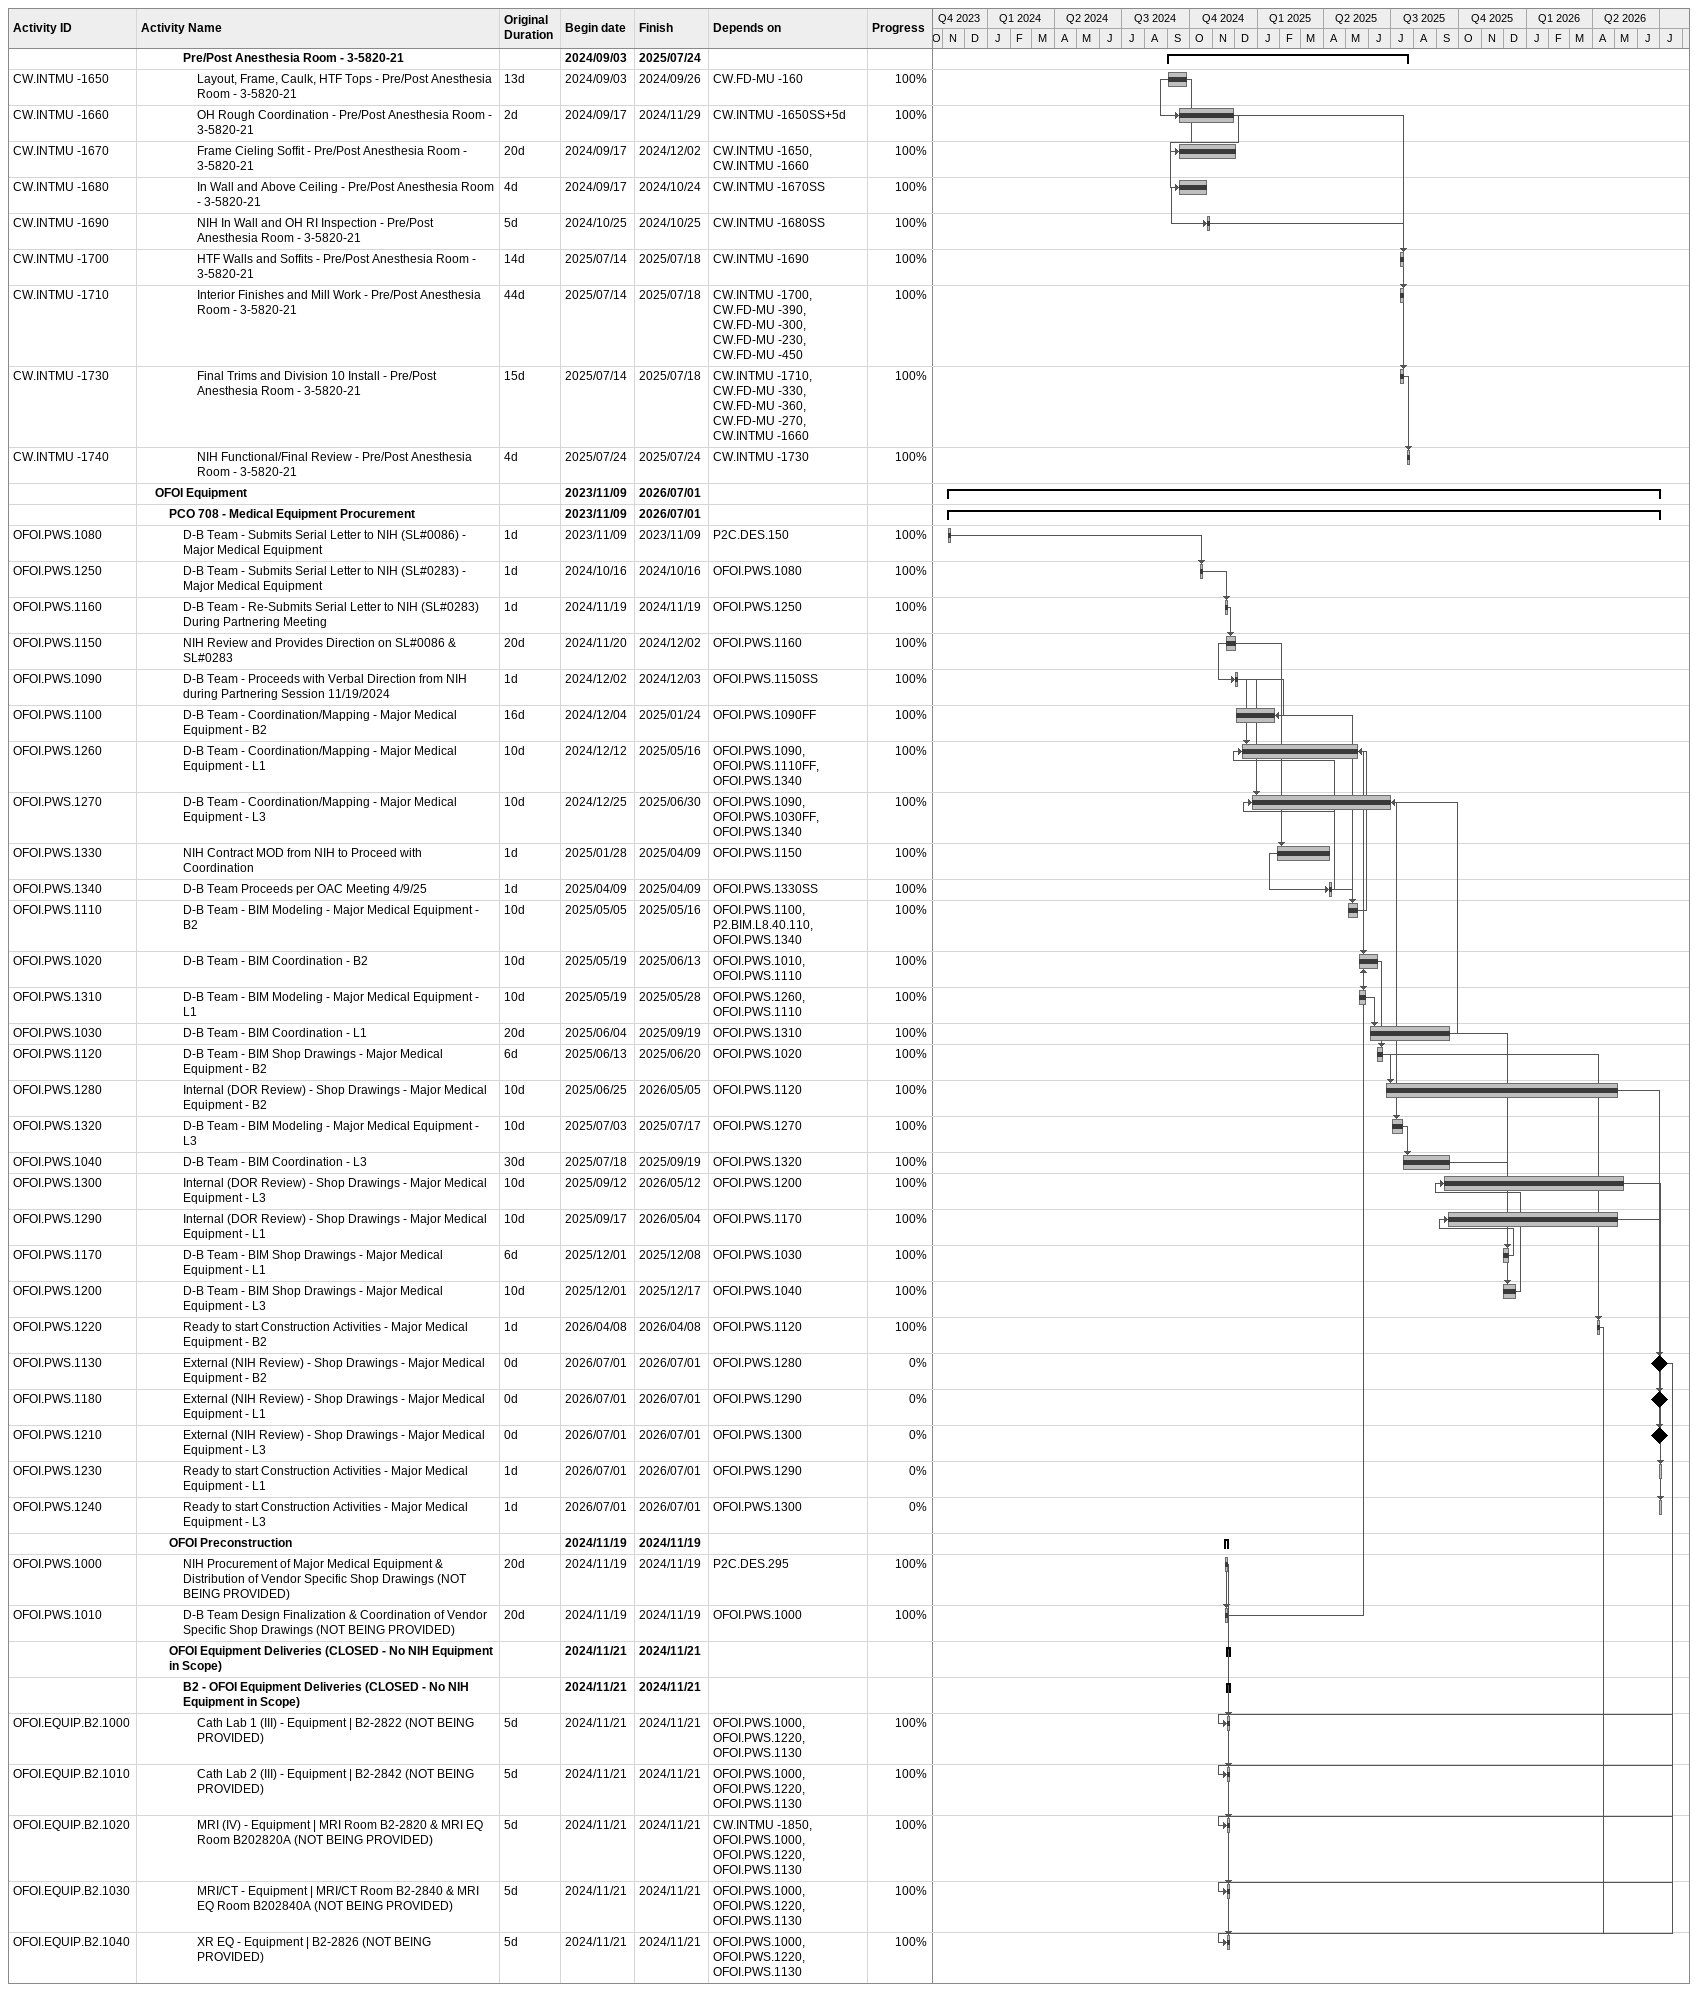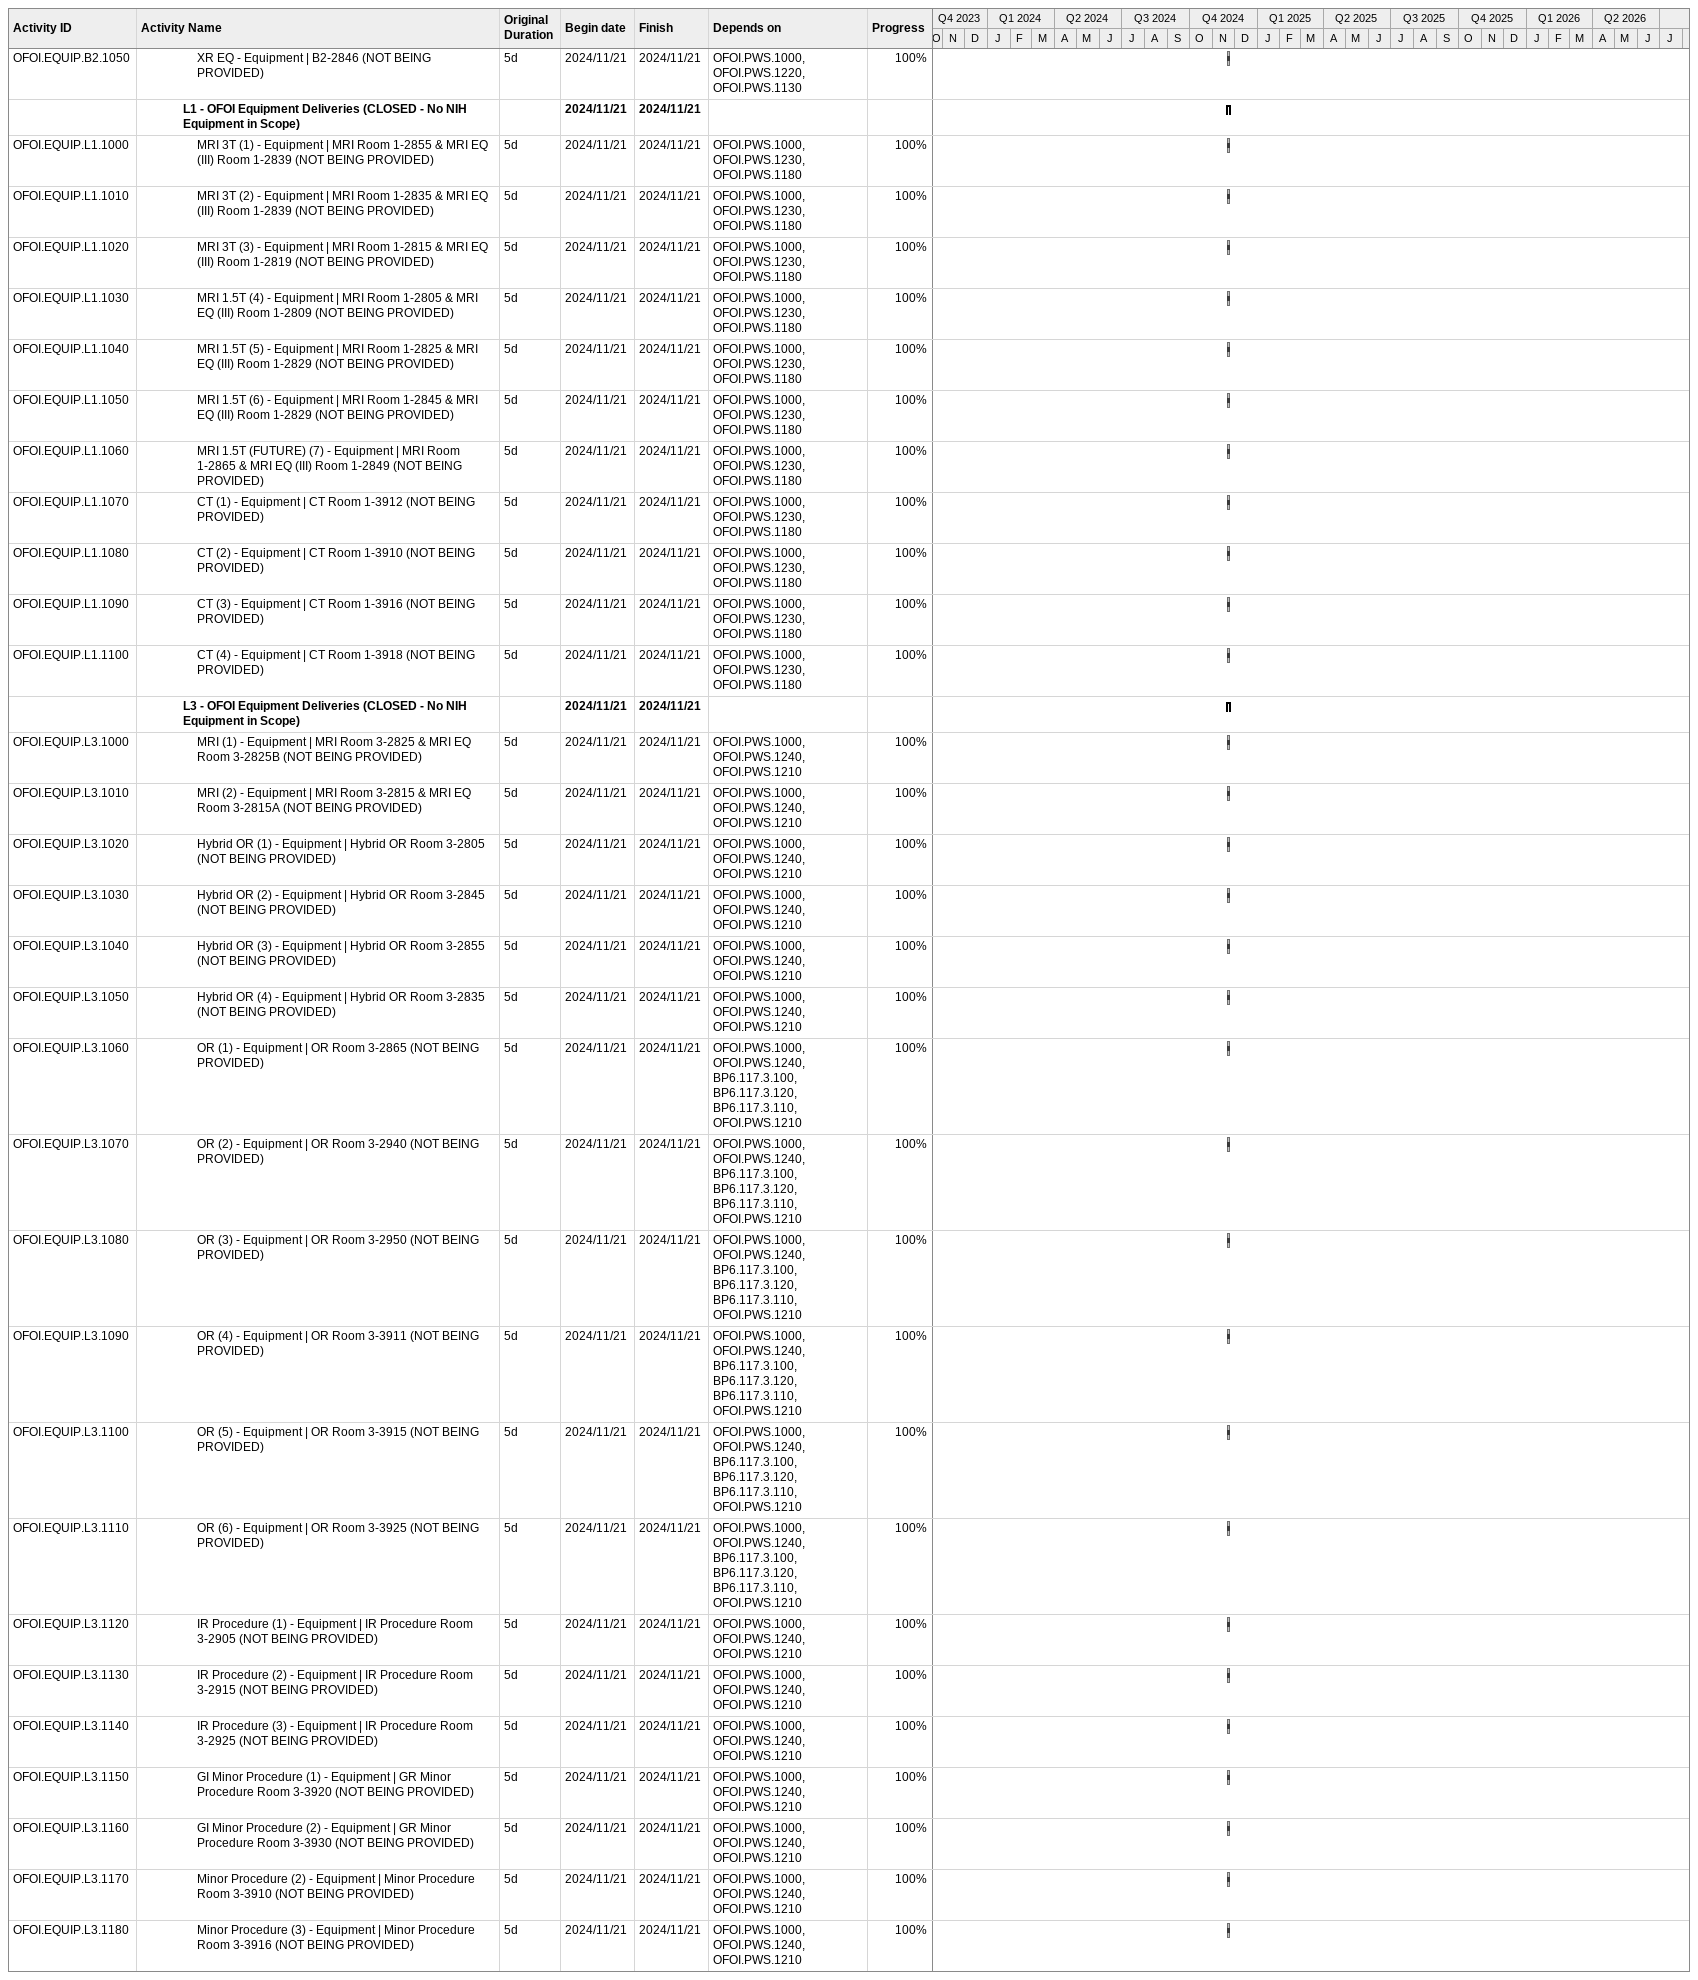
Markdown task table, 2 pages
| ID | Level | Task | Original duration | Start | Finish | Predecessors | % complete |
|---|---|---|---|---|---|---|---|
|  | 4 | **Pre/Post Anesthesia Room - 3-5820-21** |  | 2024-09-03 | 2025-07-24 |  |  |
| CW.INTMU -1650 | 5 | Layout, Frame, Caulk, HTF Tops - Pre/Post Anesthesia Room - 3-5820-21 | 13d | 2024-09-03 | 2024-09-26 | CW.FD-MU -160 | 100 |
| CW.INTMU -1660 | 5 | OH Rough Coordination - Pre/Post Anesthesia Room - 3-5820-21 | 2d | 2024-09-17 | 2024-11-29 | CW.INTMU -1650SS+5d | 100 |
| CW.INTMU -1670 | 5 | Frame Cieling Soffit - Pre/Post Anesthesia Room - 3-5820-21 | 20d | 2024-09-17 | 2024-12-02 | CW.INTMU -1650, CW.INTMU -1660 | 100 |
| CW.INTMU -1680 | 5 | In Wall and Above Ceiling - Pre/Post Anesthesia Room - 3-5820-21 | 4d | 2024-09-17 | 2024-10-24 | CW.INTMU -1670SS | 100 |
| CW.INTMU -1690 | 5 | NIH In Wall and OH RI Inspection - Pre/Post Anesthesia Room - 3-5820-21 | 5d | 2024-10-25 | 2024-10-25 | CW.INTMU -1680SS | 100 |
| CW.INTMU -1700 | 5 | HTF Walls and Soffits - Pre/Post Anesthesia Room - 3-5820-21 | 14d | 2025-07-14 | 2025-07-18 | CW.INTMU -1690 | 100 |
| CW.INTMU -1710 | 5 | Interior Finishes and Mill Work - Pre/Post Anesthesia Room - 3-5820-21 | 44d | 2025-07-14 | 2025-07-18 | CW.INTMU -1700, CW.FD-MU -390, CW.FD-MU -300, CW.FD-MU -230, CW.FD-MU -450 | 100 |
| CW.INTMU -1730 | 5 | Final Trims and Division 10 Install - Pre/Post Anesthesia Room - 3-5820-21 | 15d | 2025-07-14 | 2025-07-18 | CW.INTMU -1710, CW.FD-MU -330, CW.FD-MU -360, CW.FD-MU -270, CW.INTMU -1660 | 100 |
| CW.INTMU -1740 | 5 | NIH Functional/Final Review - Pre/Post Anesthesia Room - 3-5820-21 | 4d | 2025-07-24 | 2025-07-24 | CW.INTMU -1730 | 100 |
|  | 2 | **OFOI Equipment** |  | 2023-11-09 | 2026-07-01 |  |  |
|  | 3 | **PCO 708 - Medical Equipment Procurement** |  | 2023-11-09 | 2026-07-01 |  |  |
| OFOI.PWS.1080 | 4 | D-B Team - Submits Serial Letter to NIH (SL#0086) - Major Medical Equipment | 1d | 2023-11-09 | 2023-11-09 | P2C.DES.150 | 100 |
| OFOI.PWS.1250 | 4 | D-B Team - Submits Serial Letter to NIH (SL#0283) - Major Medical Equipment | 1d | 2024-10-16 | 2024-10-16 | OFOI.PWS.1080 | 100 |
| OFOI.PWS.1160 | 4 | D-B Team - Re-Submits Serial Letter to NIH (SL#0283) During Partnering Meeting | 1d | 2024-11-19 | 2024-11-19 | OFOI.PWS.1250 | 100 |
| OFOI.PWS.1150 | 4 | NIH Review and Provides Direction on SL#0086 & SL#0283 | 20d | 2024-11-20 | 2024-12-02 | OFOI.PWS.1160 | 100 |
| OFOI.PWS.1090 | 4 | D-B Team - Proceeds with Verbal Direction from NIH during Partnering Session 11/19/2024 | 1d | 2024-12-02 | 2024-12-03 | OFOI.PWS.1150SS | 100 |
| OFOI.PWS.1100 | 4 | D-B Team - Coordination/Mapping - Major Medical Equipment - B2 | 16d | 2024-12-04 | 2025-01-24 | OFOI.PWS.1090FF | 100 |
| OFOI.PWS.1260 | 4 | D-B Team - Coordination/Mapping - Major Medical Equipment - L1 | 10d | 2024-12-12 | 2025-05-16 | OFOI.PWS.1090, OFOI.PWS.1110FF, OFOI.PWS.1340 | 100 |
| OFOI.PWS.1270 | 4 | D-B Team - Coordination/Mapping - Major Medical Equipment - L3 | 10d | 2024-12-25 | 2025-06-30 | OFOI.PWS.1090, OFOI.PWS.1030FF, OFOI.PWS.1340 | 100 |
| OFOI.PWS.1330 | 4 | NIH Contract MOD from NIH to Proceed with Coordination | 1d | 2025-01-28 | 2025-04-09 | OFOI.PWS.1150 | 100 |
| OFOI.PWS.1340 | 4 | D-B Team Proceeds per OAC Meeting 4/9/25 | 1d | 2025-04-09 | 2025-04-09 | OFOI.PWS.1330SS | 100 |
| OFOI.PWS.1110 | 4 | D-B Team - BIM Modeling - Major Medical Equipment - B2 | 10d | 2025-05-05 | 2025-05-16 | OFOI.PWS.1100, P2.BIM.L8.40.110, OFOI.PWS.1340 | 100 |
| OFOI.PWS.1020 | 4 | D-B Team - BIM Coordination - B2 | 10d | 2025-05-19 | 2025-06-13 | OFOI.PWS.1010, OFOI.PWS.1110 | 100 |
| OFOI.PWS.1310 | 4 | D-B Team - BIM Modeling - Major Medical Equipment - L1 | 10d | 2025-05-19 | 2025-05-28 | OFOI.PWS.1260, OFOI.PWS.1110 | 100 |
| OFOI.PWS.1030 | 4 | D-B Team - BIM Coordination - L1 | 20d | 2025-06-04 | 2025-09-19 | OFOI.PWS.1310 | 100 |
| OFOI.PWS.1120 | 4 | D-B Team - BIM Shop Drawings - Major Medical Equipment - B2 | 6d | 2025-06-13 | 2025-06-20 | OFOI.PWS.1020 | 100 |
| OFOI.PWS.1280 | 4 | Internal (DOR Review) - Shop Drawings - Major Medical Equipment - B2 | 10d | 2025-06-25 | 2026-05-05 | OFOI.PWS.1120 | 100 |
| OFOI.PWS.1320 | 4 | D-B Team - BIM Modeling - Major Medical Equipment - L3 | 10d | 2025-07-03 | 2025-07-17 | OFOI.PWS.1270 | 100 |
| OFOI.PWS.1040 | 4 | D-B Team - BIM Coordination - L3 | 30d | 2025-07-18 | 2025-09-19 | OFOI.PWS.1320 | 100 |
| OFOI.PWS.1300 | 4 | Internal (DOR Review) - Shop Drawings - Major Medical Equipment - L3 | 10d | 2025-09-12 | 2026-05-12 | OFOI.PWS.1200 | 100 |
| OFOI.PWS.1290 | 4 | Internal (DOR Review) - Shop Drawings - Major Medical Equipment - L1 | 10d | 2025-09-17 | 2026-05-04 | OFOI.PWS.1170 | 100 |
| OFOI.PWS.1170 | 4 | D-B Team - BIM Shop Drawings - Major Medical Equipment - L1 | 6d | 2025-12-01 | 2025-12-08 | OFOI.PWS.1030 | 100 |
| OFOI.PWS.1200 | 4 | D-B Team - BIM Shop Drawings - Major Medical Equipment - L3 | 10d | 2025-12-01 | 2025-12-17 | OFOI.PWS.1040 | 100 |
| OFOI.PWS.1220 | 4 | Ready to start Construction Activities - Major Medical Equipment - B2 | 1d | 2026-04-08 | 2026-04-08 | OFOI.PWS.1120 | 100 |
| OFOI.PWS.1130 | 4 | External (NIH Review) - Shop Drawings - Major Medical Equipment - B2 | 0d | 2026-07-01 | 2026-07-01 | OFOI.PWS.1280 | 0 |
| OFOI.PWS.1180 | 4 | External (NIH Review) - Shop Drawings - Major Medical Equipment - L1 | 0d | 2026-07-01 | 2026-07-01 | OFOI.PWS.1290 | 0 |
| OFOI.PWS.1210 | 4 | External (NIH Review) - Shop Drawings - Major Medical Equipment - L3 | 0d | 2026-07-01 | 2026-07-01 | OFOI.PWS.1300 | 0 |
| OFOI.PWS.1230 | 4 | Ready to start Construction Activities - Major Medical Equipment - L1 | 1d | 2026-07-01 | 2026-07-01 | OFOI.PWS.1290 | 0 |
| OFOI.PWS.1240 | 4 | Ready to start Construction Activities - Major Medical Equipment - L3 | 1d | 2026-07-01 | 2026-07-01 | OFOI.PWS.1300 | 0 |
|  | 3 | **OFOI Preconstruction** |  | 2024-11-19 | 2024-11-19 |  |  |
| OFOI.PWS.1000 | 4 | NIH Procurement of Major Medical Equipment & Distribution of Vendor Specific Shop Drawings (NOT BEING PROVIDED) | 20d | 2024-11-19 | 2024-11-19 | P2C.DES.295 | 100 |
| OFOI.PWS.1010 | 4 | D-B Team Design Finalization & Coordination of Vendor Specific Shop Drawings (NOT BEING PROVIDED) | 20d | 2024-11-19 | 2024-11-19 | OFOI.PWS.1000 | 100 |
|  | 3 | **OFOI Equipment Deliveries (CLOSED - No NIH Equipment in Scope)** |  | 2024-11-21 | 2024-11-21 |  |  |
|  | 4 | **B2 - OFOI Equipment Deliveries (CLOSED - No NIH Equipment in Scope)** |  | 2024-11-21 | 2024-11-21 |  |  |
| OFOI.EQUIP.B2.1000 | 5 | Cath Lab 1 (III) - Equipment \| B2-2822 (NOT BEING PROVIDED) | 5d | 2024-11-21 | 2024-11-21 | OFOI.PWS.1000, OFOI.PWS.1220, OFOI.PWS.1130 | 100 |
| OFOI.EQUIP.B2.1010 | 5 | Cath Lab 2 (III) - Equipment \| B2-2842 (NOT BEING PROVIDED) | 5d | 2024-11-21 | 2024-11-21 | OFOI.PWS.1000, OFOI.PWS.1220, OFOI.PWS.1130 | 100 |
| OFOI.EQUIP.B2.1020 | 5 | MRI (IV) - Equipment \| MRI Room B2-2820 & MRI EQ Room B202820A (NOT BEING PROVIDED) | 5d | 2024-11-21 | 2024-11-21 | CW.INTMU -1850, OFOI.PWS.1000, OFOI.PWS.1220, OFOI.PWS.1130 | 100 |
| OFOI.EQUIP.B2.1030 | 5 | MRI/CT - Equipment \| MRI/CT Room B2-2840 & MRI EQ Room B202840A (NOT BEING PROVIDED) | 5d | 2024-11-21 | 2024-11-21 | OFOI.PWS.1000, OFOI.PWS.1220, OFOI.PWS.1130 | 100 |
| OFOI.EQUIP.B2.1040 | 5 | XR EQ - Equipment \| B2-2826 (NOT BEING PROVIDED) | 5d | 2024-11-21 | 2024-11-21 | OFOI.PWS.1000, OFOI.PWS.1220, OFOI.PWS.1130 | 100 |
| OFOI.EQUIP.B2.1050 | 5 | XR EQ - Equipment \| B2-2846 (NOT BEING PROVIDED) | 5d | 2024-11-21 | 2024-11-21 | OFOI.PWS.1000, OFOI.PWS.1220, OFOI.PWS.1130 | 100 |
|  | 4 | **L1 - OFOI Equipment Deliveries (CLOSED - No NIH Equipment in Scope)** |  | 2024-11-21 | 2024-11-21 |  |  |
| OFOI.EQUIP.L1.1000 | 5 | MRI 3T (1) - Equipment \| MRI Room 1-2855 & MRI EQ (III) Room 1-2839 (NOT BEING PROVIDED) | 5d | 2024-11-21 | 2024-11-21 | OFOI.PWS.1000, OFOI.PWS.1230, OFOI.PWS.1180 | 100 |
| OFOI.EQUIP.L1.1010 | 5 | MRI 3T (2) - Equipment \| MRI Room 1-2835 & MRI EQ (III) Room 1-2839 (NOT BEING PROVIDED) | 5d | 2024-11-21 | 2024-11-21 | OFOI.PWS.1000, OFOI.PWS.1230, OFOI.PWS.1180 | 100 |
| OFOI.EQUIP.L1.1020 | 5 | MRI 3T (3) - Equipment \| MRI Room 1-2815 & MRI EQ (III) Room 1-2819 (NOT BEING PROVIDED) | 5d | 2024-11-21 | 2024-11-21 | OFOI.PWS.1000, OFOI.PWS.1230, OFOI.PWS.1180 | 100 |
| OFOI.EQUIP.L1.1030 | 5 | MRI 1.5T (4) - Equipment \| MRI Room 1-2805 & MRI EQ (III) Room 1-2809 (NOT BEING PROVIDED) | 5d | 2024-11-21 | 2024-11-21 | OFOI.PWS.1000, OFOI.PWS.1230, OFOI.PWS.1180 | 100 |
| OFOI.EQUIP.L1.1040 | 5 | MRI 1.5T (5) - Equipment \| MRI Room 1-2825 & MRI EQ (III) Room 1-2829 (NOT BEING PROVIDED) | 5d | 2024-11-21 | 2024-11-21 | OFOI.PWS.1000, OFOI.PWS.1230, OFOI.PWS.1180 | 100 |
| OFOI.EQUIP.L1.1050 | 5 | MRI 1.5T (6) - Equipment \| MRI Room 1-2845 & MRI EQ (III) Room 1-2829 (NOT BEING PROVIDED) | 5d | 2024-11-21 | 2024-11-21 | OFOI.PWS.1000, OFOI.PWS.1230, OFOI.PWS.1180 | 100 |
| OFOI.EQUIP.L1.1060 | 5 | MRI 1.5T (FUTURE) (7) - Equipment \| MRI Room 1-2865 & MRI EQ (III) Room 1-2849 (NOT BEING PROVIDED) | 5d | 2024-11-21 | 2024-11-21 | OFOI.PWS.1000, OFOI.PWS.1230, OFOI.PWS.1180 | 100 |
| OFOI.EQUIP.L1.1070 | 5 | CT (1) - Equipment \| CT Room 1-3912 (NOT BEING PROVIDED) | 5d | 2024-11-21 | 2024-11-21 | OFOI.PWS.1000, OFOI.PWS.1230, OFOI.PWS.1180 | 100 |
| OFOI.EQUIP.L1.1080 | 5 | CT (2) - Equipment \| CT Room 1-3910 (NOT BEING PROVIDED) | 5d | 2024-11-21 | 2024-11-21 | OFOI.PWS.1000, OFOI.PWS.1230, OFOI.PWS.1180 | 100 |
| OFOI.EQUIP.L1.1090 | 5 | CT (3) - Equipment \| CT Room 1-3916 (NOT BEING PROVIDED) | 5d | 2024-11-21 | 2024-11-21 | OFOI.PWS.1000, OFOI.PWS.1230, OFOI.PWS.1180 | 100 |
| OFOI.EQUIP.L1.1100 | 5 | CT (4) - Equipment \| CT Room 1-3918 (NOT BEING PROVIDED) | 5d | 2024-11-21 | 2024-11-21 | OFOI.PWS.1000, OFOI.PWS.1230, OFOI.PWS.1180 | 100 |
|  | 4 | **L3 - OFOI Equipment Deliveries (CLOSED - No NIH Equipment in Scope)** |  | 2024-11-21 | 2024-11-21 |  |  |
| OFOI.EQUIP.L3.1000 | 5 | MRI (1) - Equipment \| MRI Room 3-2825 & MRI EQ Room 3-2825B (NOT BEING PROVIDED) | 5d | 2024-11-21 | 2024-11-21 | OFOI.PWS.1000, OFOI.PWS.1240, OFOI.PWS.1210 | 100 |
| OFOI.EQUIP.L3.1010 | 5 | MRI (2) - Equipment \| MRI Room 3-2815 & MRI EQ Room 3-2815A (NOT BEING PROVIDED) | 5d | 2024-11-21 | 2024-11-21 | OFOI.PWS.1000, OFOI.PWS.1240, OFOI.PWS.1210 | 100 |
| OFOI.EQUIP.L3.1020 | 5 | Hybrid OR (1) - Equipment \| Hybrid OR Room 3-2805 (NOT BEING PROVIDED) | 5d | 2024-11-21 | 2024-11-21 | OFOI.PWS.1000, OFOI.PWS.1240, OFOI.PWS.1210 | 100 |
| OFOI.EQUIP.L3.1030 | 5 | Hybrid OR (2) - Equipment \| Hybrid OR Room 3-2845 (NOT BEING PROVIDED) | 5d | 2024-11-21 | 2024-11-21 | OFOI.PWS.1000, OFOI.PWS.1240, OFOI.PWS.1210 | 100 |
| OFOI.EQUIP.L3.1040 | 5 | Hybrid OR (3) - Equipment \| Hybrid OR Room 3-2855 (NOT BEING PROVIDED) | 5d | 2024-11-21 | 2024-11-21 | OFOI.PWS.1000, OFOI.PWS.1240, OFOI.PWS.1210 | 100 |
| OFOI.EQUIP.L3.1050 | 5 | Hybrid OR (4) - Equipment \| Hybrid OR Room 3-2835 (NOT BEING PROVIDED) | 5d | 2024-11-21 | 2024-11-21 | OFOI.PWS.1000, OFOI.PWS.1240, OFOI.PWS.1210 | 100 |
| OFOI.EQUIP.L3.1060 | 5 | OR (1) - Equipment \| OR Room 3-2865 (NOT BEING PROVIDED) | 5d | 2024-11-21 | 2024-11-21 | OFOI.PWS.1000, OFOI.PWS.1240, BP6.117.3.100, BP6.117.3.120, BP6.117.3.110, OFOI.PWS.1210 | 100 |
| OFOI.EQUIP.L3.1070 | 5 | OR (2) - Equipment \| OR Room 3-2940 (NOT BEING PROVIDED) | 5d | 2024-11-21 | 2024-11-21 | OFOI.PWS.1000, OFOI.PWS.1240, BP6.117.3.100, BP6.117.3.120, BP6.117.3.110, OFOI.PWS.1210 | 100 |
| OFOI.EQUIP.L3.1080 | 5 | OR (3) - Equipment \| OR Room 3-2950 (NOT BEING PROVIDED) | 5d | 2024-11-21 | 2024-11-21 | OFOI.PWS.1000, OFOI.PWS.1240, BP6.117.3.100, BP6.117.3.120, BP6.117.3.110, OFOI.PWS.1210 | 100 |
| OFOI.EQUIP.L3.1090 | 5 | OR (4) - Equipment \| OR Room 3-3911 (NOT BEING PROVIDED) | 5d | 2024-11-21 | 2024-11-21 | OFOI.PWS.1000, OFOI.PWS.1240, BP6.117.3.100, BP6.117.3.120, BP6.117.3.110, OFOI.PWS.1210 | 100 |
| OFOI.EQUIP.L3.1100 | 5 | OR (5) - Equipment \| OR Room 3-3915 (NOT BEING PROVIDED) | 5d | 2024-11-21 | 2024-11-21 | OFOI.PWS.1000, OFOI.PWS.1240, BP6.117.3.100, BP6.117.3.120, BP6.117.3.110, OFOI.PWS.1210 | 100 |
| OFOI.EQUIP.L3.1110 | 5 | OR (6) - Equipment \| OR Room 3-3925 (NOT BEING PROVIDED) | 5d | 2024-11-21 | 2024-11-21 | OFOI.PWS.1000, OFOI.PWS.1240, BP6.117.3.100, BP6.117.3.120, BP6.117.3.110, OFOI.PWS.1210 | 100 |
| OFOI.EQUIP.L3.1120 | 5 | IR Procedure (1) - Equipment \| IR Procedure Room 3-2905 (NOT BEING PROVIDED) | 5d | 2024-11-21 | 2024-11-21 | OFOI.PWS.1000, OFOI.PWS.1240, OFOI.PWS.1210 | 100 |
| OFOI.EQUIP.L3.1130 | 5 | IR Procedure (2) - Equipment \| IR Procedure Room 3-2915 (NOT BEING PROVIDED) | 5d | 2024-11-21 | 2024-11-21 | OFOI.PWS.1000, OFOI.PWS.1240, OFOI.PWS.1210 | 100 |
| OFOI.EQUIP.L3.1140 | 5 | IR Procedure (3) - Equipment \| IR Procedure Room 3-2925 (NOT BEING PROVIDED) | 5d | 2024-11-21 | 2024-11-21 | OFOI.PWS.1000, OFOI.PWS.1240, OFOI.PWS.1210 | 100 |
| OFOI.EQUIP.L3.1150 | 5 | GI Minor Procedure (1) - Equipment \| GR Minor Procedure Room 3-3920 (NOT BEING PROVIDED) | 5d | 2024-11-21 | 2024-11-21 | OFOI.PWS.1000, OFOI.PWS.1240, OFOI.PWS.1210 | 100 |
| OFOI.EQUIP.L3.1160 | 5 | GI Minor Procedure (2) - Equipment \| GR Minor Procedure Room 3-3930 (NOT BEING PROVIDED) | 5d | 2024-11-21 | 2024-11-21 | OFOI.PWS.1000, OFOI.PWS.1240, OFOI.PWS.1210 | 100 |
| OFOI.EQUIP.L3.1170 | 5 | Minor Procedure (2) - Equipment \| Minor Procedure Room 3-3910 (NOT BEING PROVIDED) | 5d | 2024-11-21 | 2024-11-21 | OFOI.PWS.1000, OFOI.PWS.1240, OFOI.PWS.1210 | 100 |
| OFOI.EQUIP.L3.1180 | 5 | Minor Procedure (3) - Equipment \| Minor Procedure Room 3-3916 (NOT BEING PROVIDED) | 5d | 2024-11-21 | 2024-11-21 | OFOI.PWS.1000, OFOI.PWS.1240, OFOI.PWS.1210 | 100 |
